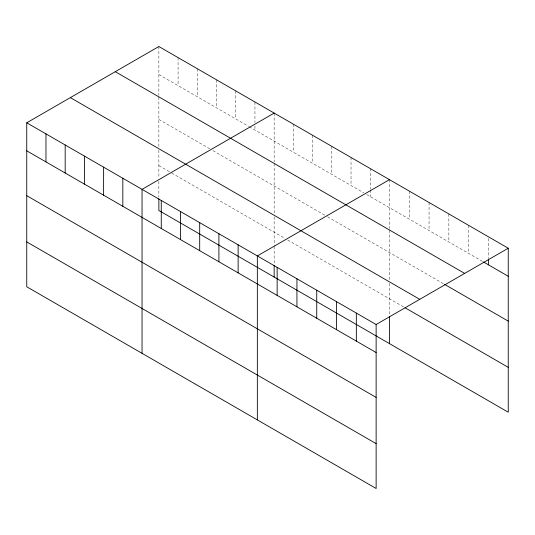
<?xml version="1.0" encoding="UTF-8"?>
<svg xmlns="http://www.w3.org/2000/svg" width="535" height="535" viewBox="0 0 535 535"><rect width="100%" height="100%" fill="white"/><g stroke="black" fill="none" stroke-linecap="round" stroke-linejoin="round"><path stroke-width="0.4" stroke-dasharray="2.67 2.01" d="M158.868 74.552L248.541 126.32M249.25 126.735L363.84 192.888M366.682 194.533L482.797 261.568M158.868 119.412L210.108 148.998M212.957 150.636L324.691 215.15M327.54 216.795L443.903 283.978M158.868 165.629L170.966 172.611M171.675 173.026L284.841 238.356M287.683 240.001L403.604 306.923M488.448 238.456L488.448 258.238M468.653 225.375L468.653 253.403M448.852 213.946L448.852 241.974M429.057 202.511L429.057 230.545M409.255 191.082L409.255 219.109M389.46 179.653L389.46 228.452M389.46 230.11L389.46 280.922M389.46 283.356L389.46 315.376M370.24 168.558L370.24 189.169M370.24 189.992L370.24 196.586M351.027 157.464L351.027 185.491M331.814 146.369L331.814 174.397M312.594 135.275L312.594 163.302M293.381 124.18L293.381 152.207M274.161 113.086L274.161 161.884M274.161 163.543L274.161 214.354M274.161 216.789L274.161 245.485M274.161 246.321L274.161 263.762M254.948 101.991L254.948 122.602M254.948 125.899L254.948 130.018M235.728 90.896L235.728 118.924M216.514 79.802L216.514 107.829M197.295 68.707L197.295 96.735M178.081 57.613L178.081 85.647M158.868 46.518L158.868 95.317M158.868 96.982L158.868 146.978M158.868 150.221L158.868 178.088M158.868 181.412L158.868 197.194"/><path stroke-width="0.8" d="M26.75 122.796L376.132 324.511L376.132 488.482L26.75 286.767L26.75 122.796L158.868 46.518L508.25 248.233L508.25 412.204L158.868 210.489L158.868 198.859M274.161 113.086L142.049 189.363L142.049 353.334M389.46 179.653L257.342 255.931L257.342 419.895M376.132 324.511L508.25 248.233M483.5 261.976L508.25 276.267M115.266 71.69L464.654 273.405M444.612 284.386L508.25 321.127M70.346 97.624L419.734 299.339M405.015 307.745L508.25 367.344M26.75 150.823L376.132 352.538M26.75 195.683L376.132 397.398M26.75 241.907L376.132 443.622M488.448 259.06L488.448 264.832M389.46 316.205L389.46 343.624M356.337 313.082L356.337 341.109M336.535 301.653L336.535 329.68M316.74 290.217L316.74 318.251M296.938 278.788L296.938 306.816M277.143 267.36L277.143 295.387M274.161 265.427L274.161 277.056M238.128 244.836L238.128 272.863M218.909 233.741L218.909 261.769M199.695 222.647L199.695 250.674M180.482 211.552L180.482 239.58M161.262 200.458L161.262 228.485M122.829 178.269L122.829 206.296M103.616 167.174L103.616 195.201M84.396 156.08L84.396 184.107M65.183 144.985L65.183 173.012M45.963 133.89L45.963 161.918"/></g></svg>
